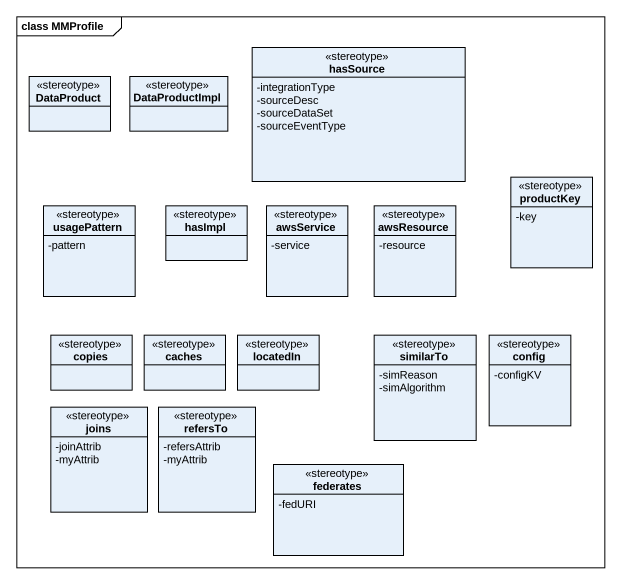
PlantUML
@startuml
mainframe class MMProfile
hide circle
hide empty members
skinparam classAttributeIconSize 0
class DataProduct <<stereotype>>
class DataProductImpl <<stereotype>>
class hasSource <<stereotype>> {
  -integrationType
  -sourceDesc
  -sourceDataSet
  -sourceEventType
}
class usagePattern <<stereotype>> {
  -pattern
}
class hasImpl <<stereotype>>
class awsService <<stereotype>> {
  -service
}
class awsResource <<stereotype>> {
  -resource
}
class productKey <<stereotype>> {
  -key
}
class copies <<stereotype>>
class caches <<stereotype>>
class locatedIn <<stereotype>>
class similarTo <<stereotype>> {
  -simReason
  -simAlgorithm
}
class config <<stereotype>> {
  -configKV
}
class joins <<stereotype>> {
  -joinAttrib
  -myAttrib
}
class refersTo <<stereotype>> {
  -refersAttrib
  -myAttrib
}
class federates <<stereotype>> {
  -fedURI
}
@enduml
